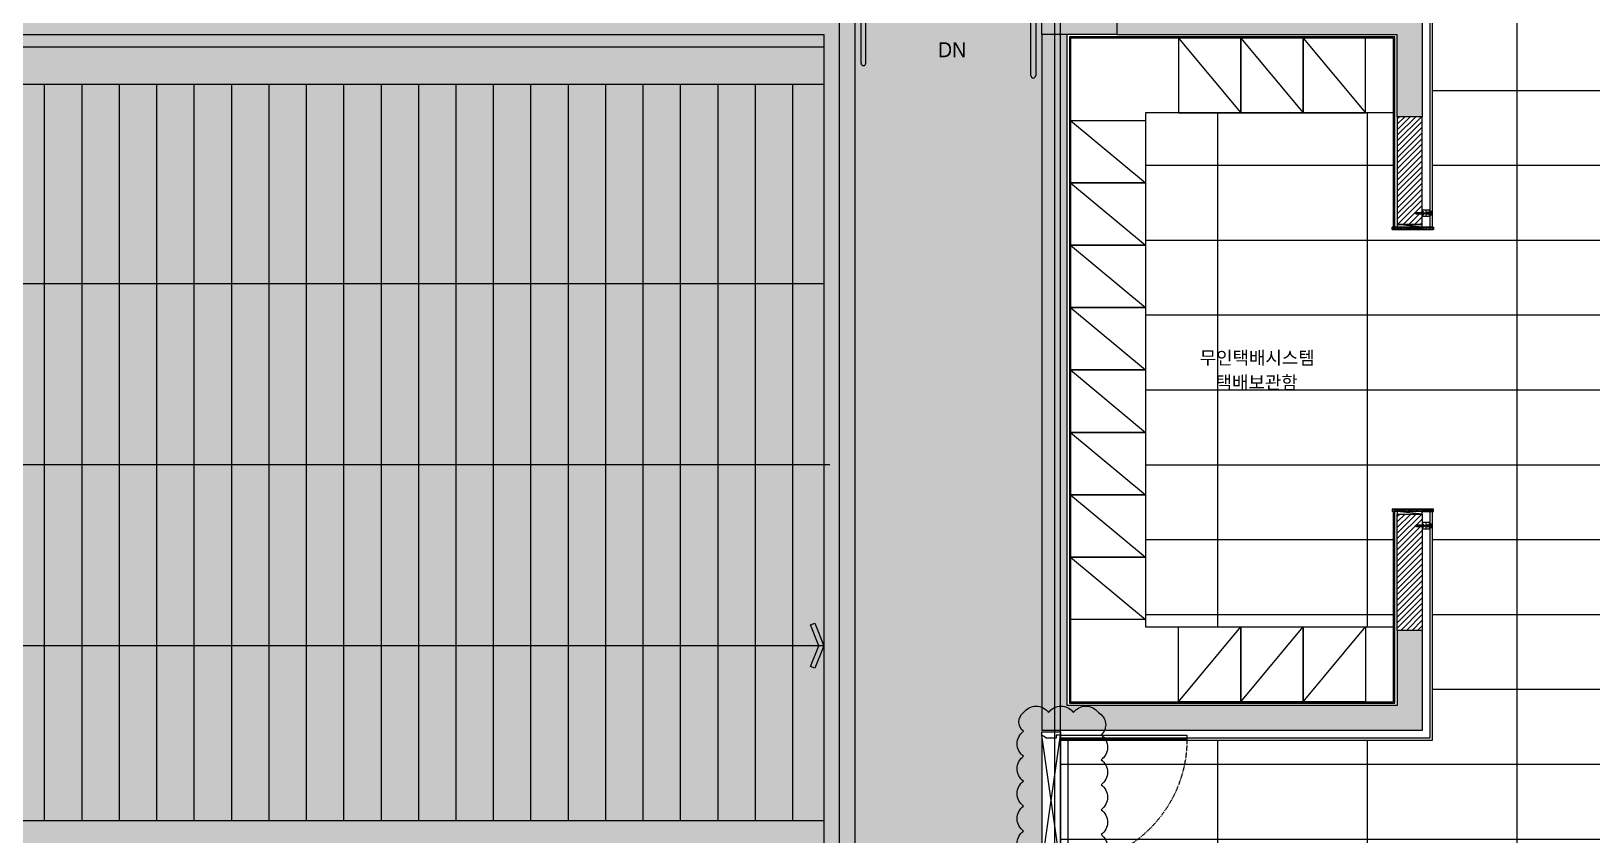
# Model space of a CAD drawing. Header units: millimetres. Extents: x -223175 to 287756, y -120611 to 352956.
# Drawn here: x 132370 to 144884, y 272166 to 278607 of the extents above; entities that cross this region are included whole.
import ezdxf
from ezdxf.enums import TextEntityAlignment as Align
from ezdxf.lldxf.tags import DXFTag

# ---------------------------------------------------------------- set-up
doc = ezdxf.new("R2010")
doc.units = ezdxf.units.MM
doc.header["$LTSCALE"] = 50
for name, pattern in [('CENTER2', [1.125, 0.75, -0.125, 0.125, -0.125]), ('XREF 평면도$0$CEN', [62, 60, -1, 0, -1]), ('XREF 평면도$0$CENTER', [50.8, 31.75, -6.35, 6.35, -6.35])]:
    doc.linetypes.add(name, pattern=pattern)
for name, color, linetype in [('1-AG', 4, 'Continuous'), ('8', 8, 'Continuous'), ('@220310_예인수정', 240, 'Continuous'), ('A-STL-PIPE', 7, 'Continuous'), ('A-TEXT-1', 3, 'Continuous'), ('ANGLE', 3, 'Continuous'), ('CENTER', 1, 'CENTER'), ('ELE', 8, 'Continuous'), ('F-FIN', 5, 'Continuous'), ('F-FUR', 6, 'Continuous'), ('I-CL-OPEN', 1, 'Continuous'), ('I-ELE-SYM', 7, 'Continuous'), ('I-F-HAT', 8, 'Continuous'), ('I-F-WALL-FIN', 141, 'Continuous'), ('I-F-WALL-조적', 3, 'Continuous'), ('I-FL-DOOR', 4, 'Continuous'), ('I-SOLID(제외영역)', 253, 'Continuous'), ('solid', 251, 'Continuous'), ('XREF 평면도$0$00-DOOR', 4, 'Continuous'), ('XREF 평면도$0$A_GE_SYM', 7, 'Continuous'), ('XREF 평면도$0$CEN', 1, 'XREF 평면도$0$CEN'), ('XREF 평면도$0$CENTER', 14, 'XREF 평면도$0$CENTER'), ('XREF 평면도$0$CON', 2, 'Continuous'), ('XREF 평면도$0$F_HAT', 8, 'Continuous'), ('XREF 평면도$0$FIN', 11, 'Continuous'), ('XREF 평면도$0$STAIR', 5, 'Continuous'), ('XREF 평면도$0$외부마감', 8, 'Continuous')]:
    doc.layers.add(name, color=color, linetype=linetype)
doc.styles.add('YE-TEXT', font='HY울릉도l.ttf')
doc.styles.add('YEIN-TEXT', font='h2wull.TTF')
tags = doc.linetypes.add('CENTER', pattern=[50.8, 31.75, -6.35, 6.35, -6.35]).pattern_tags.tags
tags[10:11] = [DXFTag(74, 4), DXFTag(75, 0), DXFTag(340, '0'), DXFTag(46, 1.0), DXFTag(50, 0.0), DXFTag(44, 0.0), DXFTag(45, 0.0)]
tags[8:9] = [DXFTag(74, 4), DXFTag(75, 0), DXFTag(340, '0'), DXFTag(46, 1.0), DXFTag(50, 0.0), DXFTag(44, 0.0), DXFTag(45, 0.0)]
tags[6:7] = [DXFTag(74, 4), DXFTag(75, 0), DXFTag(340, '0'), DXFTag(46, 1.0), DXFTag(50, 0.0), DXFTag(44, 0.0), DXFTag(45, 0.0)]
tags[4:5] = [DXFTag(74, 4), DXFTag(75, 0), DXFTag(340, '0'), DXFTag(46, 1.0), DXFTag(50, 0.0), DXFTag(44, 0.0), DXFTag(45, 0.0)]

# ---------------------------------------------------------------- blocks, each defined once
blk = doc.blocks.new('XREF 평면도$0$A$C293E65E8')
at = {"layer": 'I-CL-OPEN'}
blk.add_lwpolyline([(27, -150), (1073, -150), (27, 0), (1073, 0), (27, -150)], dxfattribs=at)
at = {"layer": 'I-FL-DOOR', "color": 4, "linetype": 'Continuous'}
blk.add_lwpolyline([(27, -1163), (60, -1163), (60, -150), (27, -150)], close=True, dxfattribs=at)
at = {"layer": 'I-FL-DOOR', "color": 1, "linetype": 'CENTER2', "lineweight": -3}
blk.add_arc((60, -150), 1013, 270, 0, dxfattribs=at)
at = {"layer": 'XREF 평면도$0$00-DOOR', "color": 5}
for p, q in [((27, 0), (1073, 0)), ((60, -150), (1073, -150))]:
    blk.add_line(p, q, dxfattribs=at)
at = {"layer": 'XREF 평면도$0$00-DOOR'}
for points in [[(0, -150), (27, -150), (27, -115), (50, -115), (50, -35), (38, -18), (27, 0), (0, 0)], [(1100, -150), (1073, -150), (1073, -115), (1050, -115), (1050, -35), (1062, -18), (1073, 0), (1100, 0)]]:
    blk.add_lwpolyline(points, close=True, dxfattribs=at)
blk = doc.blocks.new('A$C11A53913')
at = {"layer": '8'}
h = blk.add_hatch(dxfattribs=at)
h.set_pattern_fill('DASH', color=8, scale=11.428571, angle=-0.4404, style=0)
h.set_pattern_definition([(270.44038365, (272678.6091, 159490.5334), (-1.4175491325, -1.4395093296), [1.428571429, -1.428571429])])
h.paths.add_polyline_path([(34, 14), (34, 15), (30, 15), (30, 14)])
h.paths.add_polyline_path([(30, 14), (30, 13), (34, 13), (34, 14)])
h.paths.add_polyline_path([(34, 10), (34, 13), (30, 13), (31, 10)])
h.paths.add_polyline_path([(34, 10), (31, 10), (31, 7), (34, 7)])
h.paths.add_polyline_path([(31, 7), (31, 5), (34, 5), (34, 7)])
h.paths.add_polyline_path([(31, 5), (31, 5), (34, 5), (34, 5)])
h = blk.add_hatch(dxfattribs=at)
h.set_pattern_fill('DASH', color=8, scale=11.428571, angle=-0.4404, style=0)
h.set_pattern_definition([(270.44038, (-476.9, 1704.0097), (-1.4175491, -1.4395093), [1.4285714, -1.4285714])])
h.paths.add_polyline_path([(40, 5), (40, 5), (42, 5), (42, 5)])
h.paths.add_polyline_path([(38, 5), (38, 5), (40, 5), (40, 5)])
h.paths.add_polyline_path([(34, 5), (34, 5), (38, 5), (38, 5)])
h.paths.add_polyline_path([(34, 5), (34, 7), (38, 7), (38, 5)])
h.paths.add_polyline_path([(40, 7), (40, 5), (38, 5), (38, 7)])
h.paths.add_polyline_path([(40, 7), (42, 7), (42, 5), (40, 5)])
h.paths.add_polyline_path([(40, 10), (42, 10), (42, 7), (40, 7)])
h.paths.add_polyline_path([(38, 10), (40, 10), (40, 7), (38, 7)])
h.paths.add_polyline_path([(38, 10), (38, 7), (34, 7), (34, 10)])
h.paths.add_polyline_path([(38, 10), (34, 10), (34, 13), (38, 13)])
h.paths.add_polyline_path([(38, 13), (40, 13), (40, 10), (38, 10)])
h.paths.add_polyline_path([(40, 13), (42, 13), (42, 10), (40, 10)])
h.paths.add_polyline_path([(40, 13), (40, 14), (42, 14), (42, 13)])
h.paths.add_polyline_path([(38, 13), (38, 14), (40, 14), (40, 13)])
h.paths.add_polyline_path([(34, 13), (34, 14), (38, 14), (38, 13)])
h.paths.add_polyline_path([(34, 14), (34, 15), (38, 15), (38, 14)])
h.paths.add_polyline_path([(40, 15), (40, 14), (38, 14), (38, 15)])
h.paths.add_polyline_path([(42, 15), (42, 14), (40, 14), (40, 15)])
at = {"color": 8, "linetype": 'Continuous'}
blk.add_line((38, 5, 0), (38, 5, 0), dxfattribs=at)
at = {"layer": '8', "color": 8}
for p, q in [((31, 10, 0), (29, 11, 0)), ((29, 10, 0), (31, 8, 0)), ((30, 13, 0), (51, 13, 0)), ((31, 7, 0), (51, 7, 0)), ((51, 13, 0), (54, 14, 0)), ((51, 7, 0), (54, 5, 0))]:
    blk.add_line(p, q, dxfattribs=at)
at = {"layer": 'CENTER'}
blk.add_line((91, 10, 0), (0, 9, 0), dxfattribs=at)
at = {"layer": 'ELE', "color": 8}
for p, q in [((12, 13, 0), (14, 14, 0)), ((12, 13, 0), (18, 13, 0)), ((12, 6, 0), (12, 13, 0)), ((12, 6, 0), (18, 6, 0)), ((14, 5, 0), (12, 6, 0)), ((14, 14, 0), (18, 14, 0)), ((14, 5, 0), (14, 14, 0)), ((18, 5, 0), (14, 5, 0)), ((18, 16, 0), (19, 18, 0)), ((18, 3, 0), (18, 16, 0)), ((19, 1, 0), (18, 3, 0)), ((19, 18, 0), (24, 18, 0)), ((19, 14, 0), (24, 14, 0)), ((19, 5, 0), (24, 5, 0)), ((25, 1, 0), (19, 1, 0)), ((24, 18, 0), (25, 1, 0)), ((24, 10, 0), (29, 10, 0)), ((24, 8, 0), (27, 8, 0)), ((24, 8, 0), (26, 1, 0)), ((25, 18, 0), (25, 8, 0)), ((28, 18, 0), (25, 18, 0)), ((27, 11, 0), (25, 18, 0)), ((26, 8, 0), (26, 14, 0)), ((26, 14, 0), (27, 11, 0)), ((26, 1, 0), (28, 1, 0)), ((27, 5, 0), (28, 11, 0)), ((29, 11, 0), (27, 11, 0)), ((27, 8, 0), (28, 1, 0)), ((27, 8, 0), (27, 5, 0)), ((29, 11, 0), (28, 18, 0)), ((28, 1, 0), (28, 11, 0)), ((29, 0, 0), (29, 19, 0)), ((29, 19, 0), (30, 19, 0)), ((31, 0, 0), (29, 0, 0)), ((30, 19, 0), (31, 0, 0)), ((30, 14, 0), (62, 14, 0)), ((62, 5, 0), (31, 5, 0)), ((51, 5, 0), (51, 14, 0)), ((62, 14, 0), (62, 5, 0)), ((62, 13, 0), (70, 13, 0)), ((62, 7, 0), (70, 7, 0))]:
    blk.add_line(p, q, dxfattribs=at)
at = {"layer": 'ELE', "color": 8, "elevation": 0}
for points in [[(62, 14), (74, 14), (74, 5), (62, 5)], [(70, 13), (81, 15), (81, 5), (70, 7)]]:
    blk.add_lwpolyline(points, close=True, dxfattribs=at)
at = {"layer": 'ELE', "color": 8}
for centre, radius, start, end in [((22, 16, 0), 4.16, 187.1449, 218.5195), ((29, 10, 0), 10.6, 157.2412, 203.6396), ((23, 3, 0), 4.16, 142.3613, 173.7359)]:
    blk.add_arc(centre, radius, start, end, dxfattribs=at)
blk = doc.blocks.new('A$C745C3258')
at = {"layer": '1-AG'}
h = blk.add_hatch(dxfattribs=at)
h.set_pattern_fill('DASH', color=8, scale=11.428571, angle=-0.4404, style=0)
h.set_pattern_definition([(2e-15, (-157375.1597, -273803.6797), (1.4285714286, 1.4285714286), [1.428571429, -1.428571429])])
h.paths.add_polyline_path([(1, 59), (1, 59), (1, 62), (1, 62)])
h.paths.add_polyline_path([(1, 62), (2, 62), (2, 59), (1, 59)])
h.paths.add_polyline_path([(5, 59), (2, 59), (2, 62), (5, 62)])
h.paths.add_polyline_path([(5, 59), (5, 62), (9, 62), (9, 59)])
h.paths.add_polyline_path([(9, 62), (10, 62), (10, 59), (9, 59)])
h.paths.add_polyline_path([(10, 62), (10, 62), (10, 59), (10, 59)])
at = {"layer": '1-AG', "color": 8, "lineweight": 0}
for p, q in [((-4, 62), (-4, 65)), ((-4, 65), (-3, 65)), ((14, 64), (15, 64)), ((15, 64), (15, 62))]:
    blk.add_line(p, q, dxfattribs=at)
at = {"layer": '1-AG', "color": 8}
for p, q in [((15, 64), (-4, 64)), ((-4, 64), (-4, 62)), ((-4, 62), (15, 62)), ((4, 64), (-3, 65)), ((1, 62), (1, 29)), ((1, 29), (10, 29)), ((2, 29), (2, 21)), ((4, 64), (4, 66)), ((14, 65), (4, 65)), ((10, 65), (4, 65)), ((5, 62), (4, 64)), ((5, 64), (7, 62)), ((7, 66), (14, 65)), ((7, 66), (10, 65)), ((9, 29), (9, 21)), ((10, 29), (10, 62)), ((15, 62), (15, 64))]:
    blk.add_line(p, q, dxfattribs=at)
at = {"layer": '1-AG', "color": 8, "linetype": 'Continuous'}
blk.add_line((10, 52), (10, 52), dxfattribs=at)
at = {"layer": '1-AG', "color": 8}
for points in [[(1, 28), (1, 17), (10, 17), (10, 28)], [(2, 21), (1, 10), (10, 10), (9, 21)]]:
    blk.add_lwpolyline(points, close=True, dxfattribs=at)
at = {"layer": '1-AG', "color": 8, "xscale": -1, "rotation": 90.44038364844565}
blk.add_blockref('A$C11A53913', (15, 93), dxfattribs=at)
blk = doc.blocks.new('ANGLE SET')
at = {"layer": 'ANGLE'}
h = blk.add_hatch(dxfattribs=at)
h.set_pattern_fill('ANSI32', color=252, scale=0.1, style=0)
h.set_pattern_definition([(45, (1e-10, 23.4997), (-0.673519, 0.673519), []), (45, (0.449, 23.4997), (-0.673519, 0.673519), [])])
edge = h.paths.add_edge_path()
edge.add_arc((0, 84), 2, 180, 540)
at = {"layer": 'ANGLE', "color": 6, "ltscale": 0.3}
blk.add_line((25, 22), (-25, 22), dxfattribs=at)
at = {"layer": 'ANGLE', "color": 1, "ltscale": 0.3}
for p, q in [((-8, 59), (8, 59)), ((0, 48), (0, 67))]:
    blk.add_line(p, q, dxfattribs=at)
at = {"layer": 'ANGLE', "color": 8}
blk.add_lwpolyline([(-25, 44), (25, 44), (25, 78, -0.414214), (13, 90), (-13, 90, -0.414214), (-25, 78)], format="xyb", close=True, dxfattribs=at)
at = {"layer": 'ANGLE', "color": 6, "ltscale": 0.3}
blk.add_lwpolyline([(25, 17), (25, 74), (-25, 74), (-25, 17)], close=True, dxfattribs=at)
at = {"layer": 'ANGLE', "color": 1, "ltscale": 0.3}
blk.add_lwpolyline([(3, 65), (7, 59), (3, 53), (-3, 53), (-7, 59), (-3, 65)], close=True, dxfattribs=at)
for radius in [10, 4, 3.5]:
    blk.add_circle((0, 59), radius, dxfattribs=at)
at = {"layer": 'ANGLE', "color": 8}
for radius in [2.5, 2]:
    blk.add_circle((0, 84), radius, dxfattribs=at)
blk = doc.blocks.new('G$C35CE2FBE')
at = {"color": 8, "rotation": 180}
blk.add_blockref('A$C745C3258', (30, 136, 0), dxfattribs=at)
at = {"layer": 'A-STL-PIPE', "color": 1, "rotation": 180}
blk.add_blockref('ANGLE SET', (25, 90), dxfattribs=at)
blk = doc.blocks.new('G$C689201F9')
at = {"layer": 'I-F-WALL-FIN'}
h = blk.add_hatch(dxfattribs=at)
h.set_pattern_fill('AR-CONC', color=8, scale=3)
h.set_pattern_definition([(50, (-143614.914, -277016.692), (21.5178055, -1.882564), [2.25, -24.75]), (355, (-143614.914, -277016.692), (-4.16254, 22.565764), [1.8, -19.8]), (100.4514445, (-143613.12, -277016.85), (17.3552654, 20.6831997), [1.9122058, -21.0342634]), (46.1842, (-143614.914, -277010.692), (32.01724, -4.9655784), [3.375, -37.125]), (96.635635, (-143612.246, -277011.106), (28.0398584, 29.223558), [2.8683103, -31.5514128]), (351.184164, (-143614.914, -277010.692), (28.0398584, 29.223558), [2.7, -29.7]), (21, (-143611.914, -277012.192), (17.9072116, -12.0785667), [2.25, -24.75]), (326, (-143611.914, -277012.192), (7.29946, 21.7545014), [1.8, -19.8]), (71.451445, (-143610.422, -277013.199), (25.2066713, 9.6759346), [1.9122057, -21.0342634]), (37.5, (-143614.914, -277016.6924), (0.36479566, 9.98681561), [0, -19.56, 0, -20.1, 0, -19.875]), (7.5, (-143614.914, -277016.692), (7.89208612, 11.83235136), [0, -11.46, 0, -19.11, 0, -7.575]), (327.5, (-143621.604, -277016.6924), (16.01467309, -0.67664615), [0, -7.5, 0, -23.4, 0, -31.05]), (317.5, (-143624.604, -277016.692), (17.4955851, 3.0031495), [0, -9.75, 0, -15.54, 0, -22.05])])
h.paths.add_polyline_path([(-299, 18), (-299, 17), (-81, 17), (-81, 18), (-2, 18), (-2, 2), (-328, 2), (-328, 18)])
at = {"layer": 'I-F-WALL-FIN', "color": 6}
for p, q in [((-330, 0), (-330, 20)), ((-290, 20), (-330, 20)), ((0, 0), (-330, 0)), ((-328, 18), (-328, 2)), ((-328, 18), (-290, 18)), ((-328, 2), (-2, 2)), ((-81, 18), (-305, 18)), ((-299, 17), (-299, 18)), ((-299, 17), (-81, 17)), ((-290, 18), (-290, 20)), ((-90, 18), (-90, 20)), ((-90, 20), (0, 20)), ((-2, 18), (-90, 18)), ((-81, 17), (-81, 18)), ((-2, 2), (-2, 18)), ((0, 20), (0, 0))]:
    blk.add_line(p, q, dxfattribs=at)

msp = doc.modelspace()

# ---------------------------------------------------------------- hatches: boundary and pattern name
at = {"layer": 'I-F-HAT'}
h = msp.add_hatch(dxfattribs=at)
h.set_pattern_fill('NET300-600', color=252, scale=2)
h.set_pattern_definition([(0, (145484.9, 275131.7), (0, 600), []), (90, (145484.9, 275131.7), (-1200, 7e-14), [])])
h.paths.add_polyline_path([(143604.9138, 284361.6924), (145494.9138, 284361.6924), (145494.9138, 284231.6924), (145564.9138, 284231.6924), (145564.9138, 283111.6924), (145484.9138, 283111.6924), (145484.9138, 277781.6924), (153869.9138, 277781.6924), (153869.9138, 276171.6924), (153859.9138, 276171.6924), (153859.9138, 276091.6924), (153979.9138, 276091.6924), (153979.9138, 276101.6924), (163624.9138, 276101.6924), (163624.9138, 274161.6924), (153979.9138, 274161.6924), (153979.9138, 274171.6924), (153859.9138, 274171.6924), (153859.9138, 274091.6924), (153869.9138, 274091.6924), (153869.9138, 272411.6924), (149647.4138, 272411.6924), (149647.4138, 272331.6924), (149027.4138, 272331.6924), (149027.4138, 272411.6924), (145484.9138, 272411.6924), (145484.9138, 267351.6924), (145564.9138, 267351.6924), (145564.9138, 266231.6924), (145484.9138, 266231.6924), (145484.9138, 266101.6924), (143604.9138, 266101.6924), (143604.9138, 266946.6924), (143614.9138, 266946.6924), (143614.9138, 266981.6924), (143264.9138, 266981.6924), (143264.9138, 268081.6924), (143614.9138, 268081.6924), (143614.9138, 268116.6924), (143604.9138, 268116.6924), (143604.9138, 269746.6924), (143614.9138, 269746.6924), (143614.9138, 269781.6924), (143264.9138, 269781.6924), (143264.9138, 270881.6924), (143614.9138, 270881.6924), (143614.9138, 270916.6924), (143604.9138, 270916.6924), (143604.9138, 271961.6924), (140624.9138, 271961.6924), (140624.9138, 272921.6924), (143604.9138, 272921.6924), (143604.9138, 274756.6924), (143614.9138, 274756.6924), (143614.9138, 274776.6924), (143214.9138, 274776.6924), (143214.9138, 274756.6924), (143294.9138, 274756.6924), (143294.9138, 273831.6924), (141304.9138, 273831.6924), (141304.9138, 277951.6924), (143294.9138, 277951.6924), (143294.9138, 277036.6924), (143214.9138, 277036.6924), (143214.9138, 277016.6924), (143614.9138, 277016.6924), (143614.9138, 277036.6924), (143604.9138, 277036.6924), (143604.9138, 279396.6924), (143614.9138, 279396.6924), (143614.9138, 279431.6924), (143264.9138, 279431.6924), (143264.9138, 280531.6924), (143614.9138, 280531.6924), (143614.9138, 280566.6924), (143604.9138, 280566.6924), (143604.9138, 281896.6924), (143614.9138, 281896.6924), (143614.9138, 281931.6924), (143264.9138, 281931.6924), (143264.9138, 283031.6924), (143614.9138, 283031.6924), (143614.9138, 283066.6924), (143604.9138, 283066.6924)])
at = {"layer": 'I-F-WALL-FIN'}
h = msp.add_hatch(dxfattribs=at)
h.set_pattern_fill('AR-CONC', color=8, scale=3)
h.set_pattern_definition([(50, (0, 0), (21.5178055, -1.882564), [2.25, -24.75]), (355, (0, 0), (-4.16254, 22.565764), [1.8, -19.8]), (100.4514445, (1.793, -0.157), (17.3552654, 20.6831997), [1.9122058, -21.0342634]), (46.1842, (0, 6), (32.01724, -4.9655784), [3.375, -37.125]), (96.635635, (2.668, 5.586), (28.0398584, 29.223558), [2.8683103, -31.5514128]), (351.184164, (0, 6), (28.0398584, 29.223558), [2.7, -29.7]), (21, (3, 4.5), (17.9072116, -12.0785667), [2.25, -24.75]), (326, (3, 4.5), (7.29946, 21.7545014), [1.8, -19.8]), (71.451445, (4.492, 3.493), (25.2066713, 9.6759346), [1.9122057, -21.0342634]), (37.5, (0, 0), (0.36479566, 9.98681561), [0, -19.56, 0, -20.1, 0, -19.875]), (7.5, (0, 0), (7.89208612, 11.83235136), [0, -11.46, 0, -19.11, 0, -7.575]), (-32.5, (-6.69, 0), (16.01467309, -0.67664615), [0, -7.5, 0, -23.4, 0, -31.05]), (-42.5, (-9.69, 0), (17.4955851, 3.0031495), [0, -9.75, 0, -15.54, 0, -22.05])])
h.paths.add_polyline_path([(143315.8628, 277035.0924), (143315.8628, 277033.4924), (143533.9648, 277033.4924), (143533.9648, 277035.0924), (143613.3138, 277035.0924), (143613.3138, 277018.2924), (143286.5138, 277018.2924), (143286.5138, 277035.0924)])
at = {"layer": 'I-SOLID(제외영역)', "ltscale": 0.5}
h = msp.add_hatch(color=253, dxfattribs=at)
h.dxf.hatch_style = 1
h.paths.add_polyline_path([(107817.9932, 312724.6809), (107817.9932, 244617.0602), (184614.5896, 244617.0602), (184614.5896, 312724.6809)])
h.paths.add_polyline_path([(143274.9138, 271631.6924), (140474.9138, 271631.6924), (140474.9138, 278831.6924), (143274.9138, 278831.6924), (143274.9138, 284356.6924), (147974.9138, 284356.6924), (147974.9138, 283111.6924), (148824.9138, 283111.6924), (148824.9138, 278581.6924), (146104.9138, 278581.6924), (146104.9138, 278331.6924), (154149.9138, 278331.6924), (154149.9138, 276381.6924), (166174.9138, 276381.6924), (166174.9138, 273881.6924), (154149.9138, 273881.6924), (154149.9138, 272131.6924), (145764.9138, 272131.6924), (145764.9138, 271881.6924), (148624.9138, 271881.6924), (148574.9138, 271756.6924), (148574.9138, 267351.6924), (147974.9138, 267351.6924), (147974.9138, 266231.6924), (145564.9138, 266231.6924), (145564.9138, 265981.6924), (143274.9138, 265981.6924), (143274.9138, 266231.6924)], flags=16)
h.paths.add_polyline_path([(132374.9138, 271631.6924), (137044.9138, 271631.6924), (137044.9138, 270991.6924), (137274.9138, 270991.6924), (137274.9138, 269231.6924), (138074.9138, 269231.6924), (138074.9138, 265981.6924), (133724.9138, 265981.6924), (133724.9138, 269031.6924), (132374.9138, 269031.6924)], flags=16)
at = {"layer": 'solid', "ltscale": 0.05}
h = msp.add_hatch(color=256, dxfattribs=at)
h.dxf.hatch_style = 1
h.paths.add_polyline_path([(132574.9138, 271881.6924), (132574.9138, 270581.6924), (131774.9138, 270581.6924), (131774.9138, 271881.6924)])
h.paths.add_polyline_path([(132574.9138, 271631.6924), (132574.9138, 271881.6924), (138724.9138, 271881.6924), (138974.9138, 271881.6924), (138974.9138, 265981.6924), (138074.9138, 265981.6924), (138074.9138, 271631.6924)])
h.paths.add_polyline_path([(149849.9138, 265981.6924), (149849.9138, 270931.6924), (152699.9138, 270931.6924), (152699.9138, 272331.6924), (154149.9138, 272331.6924), (154149.9138, 265981.6924), (152699.9138, 265981.6924), (152699.9138, 270681.6924), (150099.9138, 270681.6924), (150099.9138, 268481.6924), (150814.9138, 268481.6924), (150814.9138, 268231.6924), (150099.9138, 268231.6924), (150099.9138, 265981.6924)])
h.paths.add_polyline_path([(145564.9138, 266231.6924), (145564.9138, 265981.6924), (149229.9138, 265981.6924), (149229.9138, 266231.6924), (148824.9138, 266231.6924), (148824.9138, 271881.6924), (145564.9138, 271881.6924), (145564.9138, 267351.6924), (146754.9138, 267351.6924), (146754.9138, 267601.6924), (145814.9138, 267601.6924), (145814.9138, 271631.6924), (148574.9138, 271631.6924), (148574.9138, 267601.6924), (147874.9138, 267601.6924), (147874.9138, 267351.6924), (148574.9138, 267351.6924), (148574.9138, 266231.6924)])
h.paths.add_polyline_path([(153949.9138, 276381.6924), (166174.9138, 276381.6924), (166174.9138, 276131.6924), (153949.9138, 276131.6924)])
h.paths.add_polyline_path([(166174.9138, 274131.6924), (153949.9138, 274131.6924), (153949.9138, 273881.6924), (166174.9138, 273881.6924)])
h.paths.add_polyline_path([(141074.9138, 271881.6924), (140474.9138, 271881.6924), (140474.9138, 270981.6924), (141074.9138, 270981.6924)])
h.paths.add_polyline_path([(141074.9138, 271881.6924), (143524.9138, 271881.6924), (143524.9138, 270916.6924), (143274.9138, 270916.6924), (143274.9138, 271631.6924), (141074.9138, 271631.6924), (141074.9138, 271881.6924)])
h.paths.add_polyline_path([(145564.9138, 284481.6924), (149027.4138, 284481.6924), (149027.4138, 284231.6924), (148824.9138, 284231.6924), (148824.9138, 278331.6924), (153949.9138, 278331.6924), (153949.9138, 279531.6924), (149849.9138, 279531.6924), (149849.9138, 284231.6924), (149647.4138, 284231.6924), (149647.4138, 284481.6924), (150099.9138, 284481.6924), (150099.9138, 282231.6924), (150814.9138, 282231.6924), (150814.9138, 281981.6924), (150099.9138, 281981.6924), (150099.9138, 279781.6924), (152699.9138, 279781.6924), (152699.9138, 281981.6924), (151984.9138, 281981.6924), (151984.9138, 282231.6924), (152699.9138, 282231.6924), (152699.9138, 283061.6924), (152949.9138, 283061.6924), (152949.9138, 279781.6924), (153949.9138, 279781.6924), (153949.9138, 284281.6924), (152699.9138, 284281.6924), (152699.9138, 284481.6924), (154149.9138, 284481.6924), (154149.9138, 278131.6924), (148574.9138, 278131.6924), (148574.9138, 278581.6924), (145564.9138, 278581.6924), (145564.9138, 283111.6924), (146754.9138, 283111.6924), (146754.9138, 282861.6924), (145814.9138, 282861.6924), (145814.9138, 278831.6924), (148574.9138, 278831.6924), (148574.9138, 282861.6924), (147874.9138, 282861.6924), (147874.9138, 283111.6924), (148574.9138, 283111.6924), (148574.9138, 284231.6924), (145564.9138, 284231.6924)])
h.paths.add_polyline_path([(141074.9138, 270981.6924), (141074.9138, 266231.6924), (143274.9138, 266231.6924), (143274.9138, 266946.6924), (143524.9138, 266946.6924), (143524.9138, 265981.6924), (140824.9138, 265981.6924), (140824.9138, 270981.6924)])
h.paths.add_polyline_path([(141074.9138, 278581.6924), (141074.9138, 278831.6924), (143274.9138, 278831.6924), (143274.9138, 279396.6924), (143524.9138, 279396.6924), (143524.9138, 277921.6924), (143324.9138, 277921.6924), (143324.9138, 278581.6924), (140674.9138, 278581.6924), (140674.9138, 273201.6924), (143324.9138, 273201.6924), (143324.9138, 273804.4424), (143524.9138, 273804.4424), (143524.9138, 273001.6924), (140474.9138, 273001.6924), (140474.9138, 278581.6924)])
h.paths.add_polyline_path([(143524.9138, 269746.6924), (143274.9138, 269746.6924), (143274.9138, 268116.6924), (143524.9138, 268116.6924)])
h.paths.add_polyline_path([(143524.9138, 281896.6924), (143274.9138, 281896.6924), (143274.9138, 280566.6924), (143524.9138, 280566.6924)])
h.paths.add_polyline_path([(140824.9138, 284481.6924), (141074.9138, 284481.6924), (141074.9138, 283881.6924), (143274.9138, 283881.6924), (143274.9138, 284481.6924), (143524.9138, 284481.6924), (143524.9138, 283066.6924), (143274.9138, 283066.6924), (143274.9138, 283631.6924), (141074.9138, 283631.6924), (141074.9138, 279481.6924), (140824.9138, 279481.6924)])
h.paths.add_polyline_path([(138974.9138, 284481.6924), (138724.9138, 284481.6924), (138724.9138, 271881.6924), (138974.9138, 271881.6924)])
h.paths.add_polyline_path([(141074.9138, 279481.6924), (140474.9138, 279481.6924), (140474.9138, 278581.6924), (141074.9138, 278581.6924)])
h.paths.add_polyline_path([(153949.9138, 272131.6924), (152949.9138, 272131.6924), (152949.9138, 266181.6924), (153949.9138, 266181.6924)], flags=16)
h.paths.add_polyline_path([(138774.9138, 271631.6924), (138274.9138, 271631.6924), (138274.9138, 266181.6924), (138774.9138, 266181.6924)], flags=16)
h = msp.add_hatch(dxfattribs=at)
h.set_pattern_fill('ANSI31', color=256, scale=10)
h.set_pattern_definition([(45, (-830368.875, 110505.83), (-22.4506403, 22.4506403), [])])
h.paths.add_polyline_path([(132374.9138, 270581.6924), (132574.9138, 270581.6924), (132574.9138, 270471.6924), (133174.9138, 270471.6924), (133174.9138, 270381.6924), (132574.9138, 270381.6924), (132574.9138, 265981.6924), (132374.9138, 265981.6924)])
h.paths.add_polyline_path([(133724.9138, 267711.6924), (133924.9138, 267711.6924), (133924.9138, 266181.6924), (138074.9138, 266181.6924), (138074.9138, 265981.6924), (133724.9138, 265981.6924)])
h.paths.add_polyline_path([(137274.9138, 270991.6924), (137274.9138, 269231.6924), (138074.9138, 269231.6924), (138074.9138, 269031.6924), (133924.9138, 269031.6924), (133924.9138, 268731.6924), (133724.9138, 268731.6924), (133724.9138, 269231.6924), (137074.9138, 269231.6924), (137074.9138, 270991.6924)])
h.paths.add_polyline_path([(148574.9138, 278331.6924), (146104.9138, 278331.6924), (146104.9138, 278581.6924), (145904.9138, 278581.6924), (145904.9138, 278131.6924), (148574.9138, 278131.6924)])
h.paths.add_polyline_path([(154149.9138, 278131.6924), (153949.9138, 278131.6924), (153949.9138, 276381.6924), (154149.9138, 276381.6924)])
h.paths.add_polyline_path([(152699.9138, 272331.6924), (149647.4138, 272331.6924), (149647.4138, 272131.6924), (152699.9138, 272131.6924)])
h.paths.add_polyline_path([(148624.9138, 272131.6924), (148624.9138, 272331.6924), (145564.9138, 272331.6924), (145564.9138, 271881.6924), (145764.9138, 271881.6924), (145764.9138, 272131.6924)])
h.paths.add_polyline_path([(154149.9138, 273881.6924), (153949.9138, 273881.6924), (153949.9138, 272331.6924), (154149.9138, 272331.6924)])
h.paths.add_polyline_path([(149024.9138, 272131.6924), (149024.9138, 272331.6924), (148624.9138, 272331.6924), (148624.9138, 271881.6924), (148824.9138, 271881.6924), (148824.9138, 272131.6924)])
h.paths.add_polyline_path([(143524.9138, 277921.6924), (143324.9138, 277921.6924), (143324.9138, 277056.6924), (143524.9138, 277056.6924)])
h.paths.add_polyline_path([(143524.9138, 274736.6924), (143324.9138, 274736.6924), (143324.9138, 273804.4424), (143524.9138, 273804.4424)])
at = {"layer": 'XREF 평면도$0$A_GE_SYM'}
msp.add_hatch(color=256, dxfattribs=at).paths.add_polyline_path([(138686.1406, 273681.6924), (138619.4886, 273848.3223), (138652.9138, 273861.6924), (138724.9138, 273681.6924), (138652.9138, 273501.6924), (138619.4886, 273515.0625)])
at = {"layer": 'XREF 평면도$0$F_HAT', "ltscale": 10}
h = msp.add_hatch(dxfattribs=at)
h.set_pattern_fill('EARTH', color=256, scale=200, style=0)
h.set_pattern_definition([(0, (-162118.8, 210702.1), (1270, 1270), [1270, -1270]), (0, (-162118.8, 211178.4), (1270, 1270), [1270, -1270]), (0, (-162118.8, 211654.6), (1270, 1270), [1270, -1270]), (90, (-161960.1, 211813.4), (-1270, 1270), [1270, -1270]), (90, (-161483.8, 211813.4), (-1270, 1270), [1270, -1270]), (90, (-161007.6, 211813.4), (-1270, 1270), [1270, -1270])])
edge = h.paths.add_edge_path()
edge.add_arc((122303.7168, 296707.3663), 6000, 90, 180, ccw=False)
edge.add_line((122303.7168, 302707.3663), (165827.6734, 302707.3663))
edge.add_arc((165827.6734, 296707.3663), 6000, 7.60009137, 90, ccw=False)
edge.add_line((171774.9654, 297500.9141), (172788.1157, 290234.6073))
edge.add_line((172788.1157, 290234.6073), (178227.6237, 258587.7343))
edge.add_line((178227.6237, 258587.7343), (179127.1938, 254142.4001))
edge.add_arc((169203.4195, 252731.001), 10023.6392, 270.05453158, 8.09454977, ccw=False)
edge.add_line((169212.9595, 242707.3663), (169212.9595, 242607.3663))
edge.add_line((169212.9595, 242607.3663), (122303.7168, 242607.3663))
edge.add_line((122303.7168, 247707.3663), (122303.7168, 242707.3663))
edge.add_arc((122303.7168, 248707.3663), 6000, 180, 270, ccw=False)
edge.add_line((116303.7168, 248707.3663), (116309.7336, 266200.3281))
edge.add_arc((122288.1993, 266344.9108), 5980.2137, 125.6384541, 181.385366, ccw=False)
edge.add_line((118803.7168, 271205.0896), (118803.7168, 254450.007))
edge.add_line((118803.7168, 254450.007), (123023.5841, 250204.7065))
edge.add_line((123023.5841, 250204.7065), (171064.5974, 250204.7065))
edge.add_line((171064.5974, 250204.7065), (176114.5896, 256405.3162))
edge.add_line((176114.5896, 256405.3162), (169292.7739, 297201.4016))
edge.add_line((169292.7739, 297201.4016), (165913.8508, 300207.3663))
edge.add_line((165913.8508, 300207.3663), (123023.5841, 300226.1632))
edge.add_line((123023.5841, 300226.1632), (118808.5174, 295969.5262))
edge.add_line((118808.5174, 295969.5262), (118803.7168, 279258.2952))
edge.add_arc((122339.6839, 284163.5339), 6046.8529, 183.43849468, 234.21385338, ccw=False)
edge.add_line((116303.7168, 283800.8616), (116303.7168, 296707.3663))

# ---------------------------------------------------------------- linework, layer by layer
for p, q in [((123474.9138, 278181.6924), (138724.9138, 278181.6924)), ((138724.9138, 276581.6924), (123474.9138, 276581.6924)), ((138774.9138, 275131.6924), (123474.9138, 275131.6924)), ((138724.9138, 273681.6924), (123474.9138, 273681.6924)), ((123474.9138, 272281.6924), (138724.9138, 272281.6924))]:
    msp.add_line(p, q)
at = {"layer": '@220310_예인수정'}
msp.add_lwpolyline([(140328.0048, 273145.1446, -0.5206), (140528.0048, 273145.1446, -0.5206), (140728.0048, 273145.1446, -0.5206), (140928.0048, 273145.1446, -0.5206), (140949.9138, 272967.0536, -0.5206), (140949.9138, 272767.0536, -0.5206), (140949.9138, 272567.0536, -0.5206), (140949.9138, 272367.0536, -0.5206), (140949.9138, 272167.0536, -0.5206), (140949.9138, 271967.0536, -0.5206), (140949.9138, 271767.0536, -0.5206), (140949.9138, 271567.0536, -0.5206), (140824.5355, 271492.4319, -0.5206), (140624.5355, 271492.4319, -0.5206), (140424.5355, 271492.4319, -0.5206), (140328.0048, 271595.9013, -0.5206), (140328.0048, 271795.9013, -0.5206), (140328.0048, 271995.9013, -0.5206), (140328.0048, 272195.9013, -0.5206), (140328.0048, 272395.9013, -0.5206), (140328.0048, 272595.9013, -0.5206), (140328.0048, 272795.9013, -0.5206), (140328.0048, 272995.9013, -0.5206), (140328.0048, 273145.1446, -0.5206)], format="xyb", close=True, dxfattribs=at)
at = {"layer": 'F-FIN'}
for points in [[(143584.9138, 279396.6924), (143584.9138, 277036.6924)], [(143604.9138, 279396.6924), (143604.9138, 277036.6924)], [(143294.9138, 277036.6924), (143294.9138, 278551.6924), (140704.9138, 278551.6924), (140704.9138, 273231.6924), (143294.9138, 273231.6924), (143294.9138, 274756.6924)], [(143604.9138, 274756.6924), (143604.9138, 272921.6924), (140624.9138, 272921.6924)], [(143584.9138, 274756.6924), (143584.9138, 272941.6924), (140624.9138, 272941.6924)]]:
    msp.add_lwpolyline(points, dxfattribs=at)
at = {"layer": 'F-FIN', "color": 8}
msp.add_lwpolyline([(143304.9138, 277036.6924), (143304.9138, 278561.6924), (140694.9138, 278561.6924), (140694.9138, 273221.6924), (143304.9138, 273221.6924), (143304.9138, 274756.6924)], dxfattribs=at)
at = {"layer": 'F-FUR'}
for points in [[(141569.9138, 278551.6924), (141569.9138, 277951.6924), (142069.9138, 277951.6924), (142069.9138, 278551.6924), (141569.9138, 278551.6924), (142069.9138, 277951.6924)], [(142069.9138, 278551.6924), (142069.9138, 277951.6924), (142569.9138, 277951.6924), (142569.9138, 278551.6924), (142069.9138, 278551.6924), (142569.9138, 277951.6924)], [(142569.9138, 278551.6924), (142569.9138, 277951.6924), (143069.9138, 277951.6924), (143069.9138, 278551.6924), (142569.9138, 278551.6924), (143069.9138, 277951.6924)], [(143294.9138, 277951.6924), (141304.9138, 277951.6924), (141304.9138, 273831.6924), (143294.9138, 273831.6924)], [(140704.9138, 277891.6924), (141304.9138, 277891.6924), (141304.9138, 277391.6924), (140704.9138, 277391.6924), (140704.9138, 277891.6924), (141304.9138, 277391.6924)], [(140704.9138, 277391.6924), (141304.9138, 277391.6924), (141304.9138, 276891.6924), (140704.9138, 276891.6924), (140704.9138, 277391.6924), (141304.9138, 276891.6924)], [(140704.9138, 276891.6924), (141304.9138, 276891.6924), (141304.9138, 276391.6924), (140704.9138, 276391.6924), (140704.9138, 276891.6924), (141304.9138, 276391.6924)], [(140704.9138, 276391.6924), (141304.9138, 276391.6924), (141304.9138, 275891.6924), (140704.9138, 275891.6924), (140704.9138, 276391.6924), (141304.9138, 275891.6924)], [(140704.9138, 275891.6924), (141304.9138, 275891.6924), (141304.9138, 275391.6924), (140704.9138, 275391.6924), (140704.9138, 275891.6924), (141304.9138, 275391.6924)], [(140704.9138, 275391.6924), (141304.9138, 275391.6924), (141304.9138, 274891.6924), (140704.9138, 274891.6924), (140704.9138, 275391.6924), (141304.9138, 274891.6924)], [(140704.9138, 274891.6924), (141304.9138, 274891.6924), (141304.9138, 274391.6924), (140704.9138, 274391.6924), (140704.9138, 274891.6924), (141304.9138, 274391.6924)], [(140704.9138, 274391.6924), (141304.9138, 274391.6924), (141304.9138, 273891.6924), (140704.9138, 273891.6924), (140704.9138, 274391.6924), (141304.9138, 273891.6924)], [(141569.9138, 273231.6924), (141569.9138, 273831.6924), (142069.9138, 273831.6924), (142069.9138, 273231.6924), (141569.9138, 273231.6924), (142069.9138, 273831.6924)], [(142069.9138, 273231.6924), (142069.9138, 273831.6924), (142569.9138, 273831.6924), (142569.9138, 273231.6924), (142069.9138, 273231.6924), (142569.9138, 273831.6924)], [(142569.9138, 273231.6924), (142569.9138, 273831.6924), (143069.9138, 273831.6924), (143069.9138, 273231.6924), (142569.9138, 273231.6924), (143069.9138, 273831.6924)]]:
    msp.add_lwpolyline(points, dxfattribs=at)
at = {"layer": 'I-F-WALL-FIN', "color": 6}
for p, q in [((143284.9138, 277016.6924), (143284.9138, 277036.6924)), ((143324.9138, 277036.6924), (143284.9138, 277036.6924)), ((143614.9138, 277016.6924), (143284.9138, 277016.6924)), ((143286.5138, 277035.0924), (143286.5138, 277018.2924)), ((143286.5138, 277035.0924), (143324.9138, 277035.0924)), ((143286.5138, 277018.2924), (143613.3138, 277018.2924)), ((143533.9648, 277035.0924), (143310.2061, 277035.0924)), ((143315.8628, 277033.4924), (143315.8628, 277035.0924)), ((143315.8628, 277033.4924), (143533.9648, 277033.4924)), ((143324.9138, 277035.0924), (143324.9138, 277036.6924)), ((143524.9138, 277035.0924), (143524.9138, 277036.6924)), ((143524.9138, 277036.6924), (143614.9138, 277036.6924)), ((143613.3138, 277035.0924), (143524.9138, 277035.0924)), ((143533.9648, 277033.4924), (143533.9648, 277035.0924)), ((143613.3138, 277018.2924), (143613.3138, 277035.0924)), ((143614.9138, 277036.6924), (143614.9138, 277016.6924))]:
    msp.add_line(p, q, dxfattribs=at)
at = {"layer": 'I-F-WALL-FIN', "color": 1}
for p, q in [((143524.9138, 277035.0924), (143324.9138, 277056.6924)), ((143524.9138, 274736.6924), (143324.9138, 274758.2924))]:
    msp.add_line(p, q, dxfattribs=at)
msp.add_lwpolyline([(143324.9138, 277035.0924), (143524.9138, 277035.0924), (143524.9138, 277056.6924), (143324.9138, 277056.6924)], close=True, dxfattribs=at)
at = {"layer": 'I-F-WALL-FIN', "color": 8}
msp.add_lwpolyline([(143324.9138, 274736.6924), (143524.9138, 274736.6924), (143524.9138, 274758.2924), (143324.9138, 274758.2924)], close=True, dxfattribs=at)
at = {"layer": 'I-F-WALL-조적'}
for points in [[(143324.9138, 277921.6924), (143324.9138, 277056.6924), (143524.9138, 277056.6924), (143524.9138, 277921.6924)], [(143324.9138, 273804.4424), (143324.9138, 274736.6924), (143524.9138, 274736.6924), (143524.9138, 273804.4424)]]:
    msp.add_lwpolyline(points, dxfattribs=at)
at = {"layer": 'XREF 평면도$0$A_GE_SYM'}
for p, q in [((138619.4886, 273848.3223), (138652.9138, 273861.6924)), ((138686.1406, 273681.6924), (138619.4886, 273848.3223)), ((138652.9138, 273861.6924), (138724.9138, 273681.6924)), ((138619.4886, 273515.0625), (138686.1406, 273681.6924)), ((138724.9138, 273681.6924), (138652.9138, 273501.6924)), ((138652.9138, 273501.6924), (138619.4886, 273515.0625))]:
    msp.add_line(p, q, dxfattribs=at)
at = {"layer": 'XREF 평면도$0$CEN', "color": 1, "ltscale": 300}
msp.add_line((140624.9138, 244704.7065), (140624.9138, 305726.1632), dxfattribs=at)
msp.add_line((140624.9138, 244704.7065), (140624.9138, 305726.1632), dxfattribs=at)
at = {"layer": 'XREF 평면도$0$CENTER', "linetype": 'Continuous'}
for p, q in [((138849.9138, 284381.6924), (138849.9138, 266081.6924)), ((140574.9138, 278706.6924), (140574.9138, 271756.6924))]:
    msp.add_line(p, q, dxfattribs=at)
at = {"layer": 'XREF 평면도$0$CON'}
for p, q in [((138974.9138, 284481.6924), (138974.9138, 265981.6924)), ((143524.9138, 279396.6924), (143524.9138, 277921.6924)), ((123474.9138, 278581.6924), (138724.9138, 278581.6924)), ((138724.9138, 278581.6924), (138724.9138, 271881.6924)), ((140474.9138, 278581.6924), (140474.9138, 273001.6924)), ((140674.9138, 278581.6924), (140674.9138, 273201.6924)), ((141074.9138, 278581.6924), (143324.9138, 278581.6924)), ((143324.9138, 277921.6924), (143324.9138, 278581.6924)), ((143524.9138, 277921.6924), (143324.9138, 277921.6924)), ((143524.9138, 273804.4424), (143324.9138, 273804.4424)), ((143324.9138, 273804.4424), (143324.9138, 273201.6924)), ((143524.9138, 273804.4424), (143524.9138, 273001.6924)), ((143324.9138, 273201.6924), (140674.9138, 273201.6924)), ((143524.9138, 273001.6924), (140474.9138, 273001.6924))]:
    msp.add_line(p, q, dxfattribs=at)
msp.add_lwpolyline([(140474.9138, 279481.6924), (141074.9138, 279481.6924), (141074.9138, 278581.6924), (140474.9138, 278581.6924)], close=True, dxfattribs=at)
at = {"layer": 'XREF 평면도$0$FIN'}
msp.add_line((123474.9138, 278481.6924), (138724.9138, 278481.6924), dxfattribs=at)
at = {"layer": 'XREF 평면도$0$STAIR'}
for p, q in [((139024.9138, 278350.6924), (139024.9138, 284312.6924)), ((139062.9138, 278350.6924), (139062.9138, 284312.6924)), ((140386.9138, 278250.6924), (140386.9138, 279431.6924)), ((140424.9138, 279431.6924), (140424.9138, 278250.6924))]:
    msp.add_line(p, q, dxfattribs=at)
for centre in [(139043.9138, 278350.6924), (140405.9138, 278250.6924)]:
    msp.add_arc(centre, 19, 180, 0, dxfattribs=at)
at = {"layer": 'XREF 평면도$0$외부마감'}
for p, q in [((132474.9138, 278181.6924), (132474.9138, 272281.6924)), ((132774.9138, 278181.6924), (132774.9138, 272281.6924)), ((133074.9138, 278181.6924), (133074.9138, 272281.6924)), ((133374.9138, 278181.6924), (133374.9138, 272281.6924)), ((133674.9138, 278181.6924), (133674.9138, 272281.6924)), ((133974.9138, 278181.6924), (133974.9138, 272281.6924)), ((134274.9138, 278181.6924), (134274.9138, 272281.6924)), ((134574.9138, 278181.6924), (134574.9138, 272281.6924)), ((134874.9138, 278181.6924), (134874.9138, 272281.6924)), ((135174.9138, 278181.6924), (135174.9138, 272281.6924)), ((135474.9138, 278181.6924), (135474.9138, 272281.6924)), ((135774.9138, 278181.6924), (135774.9138, 272281.6924)), ((136074.9138, 278181.6924), (136074.9138, 272281.6924)), ((136374.9138, 278181.6924), (136374.9138, 272281.6924)), ((136674.9138, 278181.6924), (136674.9138, 272281.6924)), ((136974.9138, 278181.6924), (136974.9138, 272281.6924)), ((137274.9138, 278181.6924), (137274.9138, 272281.6924)), ((137574.9138, 278181.6924), (137574.9138, 272281.6924)), ((137874.9138, 278181.6924), (137874.9138, 272281.6924)), ((138174.9138, 278181.6924), (138174.9138, 272281.6924)), ((138474.9138, 278181.6924), (138474.9138, 272281.6924))]:
    msp.add_line(p, q, dxfattribs=at)

# ---------------------------------------------------------------- block references
at = {"xscale": -1, "rotation": 89.99999999999997}
msp.add_blockref('XREF 평면도$0$A$C293E65E8', (140474.9138, 272991.6924), dxfattribs=at)
at = {"layer": 'I-ELE-SYM', "color": 0, "rotation": 89.99999999999999}
for p in [(143598.4133, 277123.2047), (143598.4133, 274617.9368)]:
    msp.add_blockref('G$C35CE2FBE', p, dxfattribs=at)
at = {"layer": 'I-F-WALL-FIN', "xscale": -1, "rotation": 180}
msp.add_blockref('G$C689201F9', (143614.9138, 274776.6924), dxfattribs=at)

# ---------------------------------------------------------------- texts
at = {"layer": 'A-TEXT-1', "style": 'YE-TEXT'}
msp.add_text('DN', height=120, dxfattribs=at).set_placement((139868.0426, 278398.5435), align=Align.RIGHT)
at = {"layer": 'I-F-HAT', "color": 4, "style": 'YEIN-TEXT'}
for s, p in [('무인택배시스템', (142201.3586, 275989.2049)), ('택배보관함', (142196.8857, 275791.5189))]:
    msp.add_text(s, height=105, dxfattribs=at).set_placement(p, align=Align.MIDDLE_CENTER)

doc.saveas('drawing.dxf')
